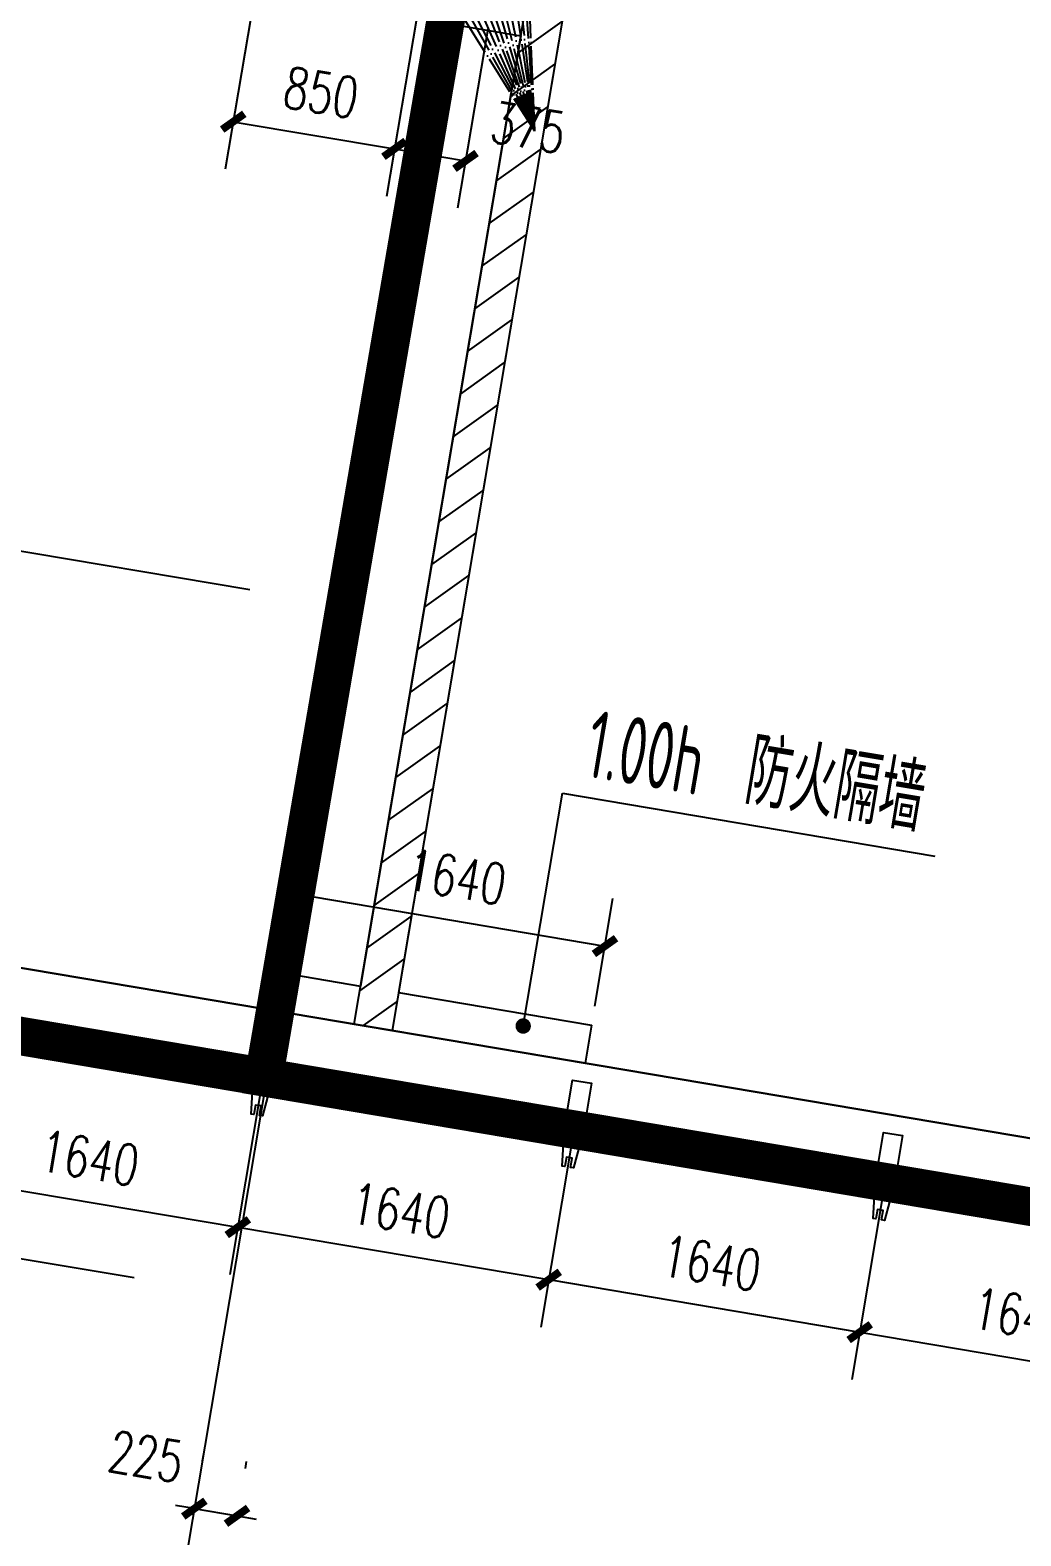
# Model space of a CAD drawing. Extents: x -936 to 12807311, y 101 to 1511157.
# Drawn here: x 12295186 to 12300338, y 1167753 to 1175578 of the extents above; entities that cross this region are included whole.
import ezdxf

# ---------------------------------------------------------------- set-up
doc = ezdxf.new("R2010")
doc.units = 0
doc.header["$LTSCALE"] = 1000
doc.header["$MEASUREMENT"] = 0
for name, pattern in [('PX-PLAN-F2-T3$0$DASH', [0.35, 0.25, -0.1]), ('PX-PLAN-F2-T3$0$DASHED', [0.75, 0.5, -0.25]), ('PX-PLAN-F2-T3$0$DOTE', [2.42, 2, -0.2, 0.02, -0.2]), ('PX-PLAN-F2-T3$0$S-1-AXIS$0$CENTER', [50.8, 31.75, -6.35, 6.35, -6.35])]:
    doc.linetypes.add(name, pattern=pattern)
for name, color, linetype in [('PX-GLAZ-F2$0$PX-GLAZ-F1$0$NSSH-0322', 2, 'Continuous'), ('PX-GLAZ-F2$0$PX-GLAZ-F2$0$NSSH-0322', 2, 'Continuous'), ('PX-GLAZ-F2$0$PX-GLAZ-F2$0$PX-GLAZ-F2$0$幕墙线', 104, 'Continuous'), ('PX-PLAN-F2-T3$0$00-百叶位置', 3, 'Continuous'), ('PX-PLAN-F2-T3$0$DIM_LEAD', 3, 'Continuous'), ('PX-PLAN-F2-T3$0$FIRE', 1, 'PX-PLAN-F2-T3$0$DASHED'), ('PX-PLAN-F2-T3$0$PUB_DIM', 3, 'Continuous'), ('PX-PLAN-F2-T3$0$PUB_TEXT', 7, 'Continuous'), ('PX-PLAN-F2-T3$0$S-1-AXIS$0$0S-AXIS', 1, 'PX-PLAN-F2-T3$0$S-1-AXIS$0$CENTER'), ('PX-PLAN-F2-T3$0$WALL', 9, 'Continuous'), ('PX-PLAN-F2-T3$0$防火墙填充', 1, 'Continuous')]:
    doc.layers.add(name, color=color, linetype=linetype)
doc.layers.add('PX-GLAZ-F2$0$PX-GLAZ-F2$0$_EDO-GLASS-SECTION', color=130, linetype='Continuous', lineweight=30)
doc.layers.add('PX-GLAZ-F2$0$PX-GLAZ-F2$0$PX-GLAZ-F2$0$板边线', color=36, linetype='Continuous', lineweight=30)
doc.styles.add('PX-PLAN-F2-T3$0$_TCH_DIM_T3', font='SIMPLEX', dxfattribs={"width": 0.705882, "bigfont": 'GBCBIG'})
doc.styles.add('PX-PLAN-F2-T3$0$XD2008', font='xd-hzs.shx', dxfattribs={"width": 0.7, "bigfont": 'xd-hztxt.shx'})
doc.dimstyles.new('PX-PLAN-F2-T3$0$_TCH_ARCH&&100', dxfattribs={"dimtxt": 212.5, "dimasz": 100, "dimexe": 250, "dimexo": 300, "dimgap": 118.75, "dimtad": 1, "dimdec": 0, "dimzin": 0, "dimdsep": 46, "dimtxsty": 'PX-PLAN-F2-T3$0$_TCH_DIM_T3', "dimblk": 'PX-PLAN-F2-T3$0$_ArchTick', "dimcen": 0.09, "dimclrd": 1, "dimclre": 1, "dimclrt": 4, "dimazin": 2, "dimtfac": 1, "dimtdec": 0, "dimtix": 1, "dimtmove": 2, "dimatfit": 3, "dimfxl": 0, "dimtolj": 1, "dimtzin": 0, "dimarcsym": 0})

# ---------------------------------------------------------------- blocks, each defined once
blk = doc.blocks.new('PX-PLAN-F2-T3$0$fhtc')
at = {"layer": 'PX-PLAN-F2-T3$0$防火墙填充'}
h = blk.add_hatch(dxfattribs=at)
h.set_pattern_fill('ANSI31', color=256, scale=100, angle=9.57638)
h.set_pattern_definition([(45.03163, (-14162.63, -11706.4), (-112.31516, 112.1912), [])])
h.paths.add_polyline_path([(-23911.4, -39456.4), (-23711.4, -39456.4), (-23711.4, -35206.4), (-23911.4, -35206.4)])
h.paths.add_polyline_path([(-23910.9, -40206.4), (-23711.4, -40206.4), (-23711.4, -46415.2), (-23910.9, -46415.2)])
h.paths.add_polyline_path([(-5511.4, -33006.4), (-5311.4, -33006.4), (-5311.4, -46415.2), (-5511.4, -46415.2)])
h.paths.add_polyline_path([(-14711.4, -23306.4), (-14711.4, -23506.4), (-19811.5, -23506.4), (-19811.5, -21006.4), (-24461.4, -21006.4), (-24461.4, -20806.4), (-19611.5, -20806.4), (-19611.5, -23306.4)])
h.paths.add_polyline_path([(-24461.4, -25706.4), (-24261.4, -25706.4), (-24261.4, -21756.4), (-24461.4, -21756.4)])
h.paths.add_polyline_path([(-23911, -34456.4), (-23711.4, -34456.4), (-23711.6, -26456.4), (-23911.2, -26456.4)])
at = {"layer": 'PX-PLAN-F2-T3$0$防火墙填充', "elevation": 0}
blk.add_lwpolyline([(-23910.9, -40206.4), (-23711.4, -40206.4), (-23711.4, -46415.2), (-23910.9, -46415.2)], close=True, dxfattribs=at)
blk = doc.blocks.new('PX-PLAN-F2-T3$0$_ArchTick')
at = {"color": 0, "linetype": 'ByBlock', "const_width": 0.4}
blk.add_lwpolyline([(-0.5, -0.5), (0.5, 0.5)], dxfattribs=at)
blk = doc.blocks.new('*D1235')
at = {"layer": 'Defpoints', "color": 0, "transparency": 16777216}
for p in [(12294622.1, 1172955.2), (12296623.4, 1172619.4), (12296023.4, 1169043.6)]:
    blk.add_point(p, dxfattribs=at)
at = {"layer": 'PX-PLAN-F2-T3$0$PUB_DIM', "color": 1, "lineweight": -2, "transparency": 16777216}
for p, q in [((12294022.1, 1169379.4), (12294622.1, 1172955.2)), ((12296327.5, 1172669), (12294375.6, 1172996.6)), ((12295727.5, 1169093.2), (12293775.6, 1169420.8))]:
    blk.add_line(p, q, dxfattribs=at)
at = {"layer": 'PX-PLAN-F2-T3$0$PUB_DIM', "color": 1, "lineweight": -2, "transparency": 16777216, "xscale": 100, "yscale": 100, "zscale": 100}
for p, rotation in [((12294622.1, 1172955.2), 80.47436996419749), ((12294022.1, 1169379.4), 260.4743699641975)]:
    blk.add_blockref('PX-PLAN-F2-T3$0$_ArchTick', p, dxfattribs=dict(at, rotation=rotation))
at = {"layer": 'PX-PLAN-F2-T3$0$PUB_DIM', "color": 4, "transparency": 16777216, "insert": (12294100.2, 1171204.5), "char_height": 212.5, "attachment_point": 5, "rotation": 80.47437, "style": 'PX-PLAN-F2-T3$0$_TCH_DIM_T3'}
blk.add_mtext('\\A1;3626', dxfattribs=at)
blk = doc.blocks.new('*D1236')
at = {"layer": 'Defpoints', "color": 0, "transparency": 16777216}
for p in [(12295147.6, 1176086.6), (12297148.9, 1175750.8), (12296623.4, 1172619.4)]:
    blk.add_point(p, dxfattribs=at)
at = {"layer": 'PX-PLAN-F2-T3$0$PUB_DIM', "color": 1, "lineweight": -2, "transparency": 16777216}
for p, q in [((12294622.1, 1172955.2), (12295147.6, 1176086.6)), ((12296853, 1175800.5), (12294901.1, 1176128)), ((12296327.5, 1172669), (12294375.6, 1172996.6))]:
    blk.add_line(p, q, dxfattribs=at)
at = {"layer": 'PX-PLAN-F2-T3$0$PUB_DIM', "color": 1, "lineweight": -2, "transparency": 16777216, "xscale": 100, "yscale": 100, "zscale": 100}
for p, rotation in [((12295147.6, 1176086.6), 80.47436996419741), ((12294622.1, 1172955.2), 260.4743699641974)]:
    blk.add_blockref('PX-PLAN-F2-T3$0$_ArchTick', p, dxfattribs=dict(at, rotation=rotation))
at = {"layer": 'PX-PLAN-F2-T3$0$PUB_DIM', "color": 4, "transparency": 16777216, "insert": (12294663, 1174558.1), "char_height": 212.5, "attachment_point": 5, "rotation": 80.47437, "style": 'PX-PLAN-F2-T3$0$_TCH_DIM_T3'}
blk.add_mtext('\\A1;3175', dxfattribs=at)
blk = doc.blocks.new('*D1484')
at = {"layer": 'Defpoints', "color": 0, "transparency": 16777216}
for p in [(12299671.9, 1169832), (12301289, 1169559.2), (12301116.8, 1168538.6)]:
    blk.add_point(p, dxfattribs=at)
at = {"layer": 'PX-PLAN-F2-T3$0$PUB_DIM', "color": 1, "lineweight": -2, "transparency": 16777216}
for p, q in [((12299622, 1169536.2), (12299458.1, 1168564.9)), ((12301239.1, 1169263.4), (12301075.2, 1168292.1)), ((12299499.7, 1168811.4), (12301116.8, 1168538.6))]:
    blk.add_line(p, q, dxfattribs=at)
at = {"layer": 'PX-PLAN-F2-T3$0$PUB_DIM', "color": 1, "lineweight": -2, "transparency": 16777216, "xscale": 100, "yscale": 100, "zscale": 100}
for p, rotation in [((12299499.7, 1168811.4), 170.4236160458847), ((12301116.8, 1168538.6), 350.4236160458846)]:
    blk.add_blockref('PX-PLAN-F2-T3$0$_ArchTick', p, dxfattribs=dict(at, rotation=rotation))
at = {"layer": 'PX-PLAN-F2-T3$0$PUB_DIM', "color": 4, "transparency": 16777216, "insert": (12300345.7, 1168896.9), "char_height": 212.5, "attachment_point": 5, "rotation": 350.42362, "style": 'PX-PLAN-F2-T3$0$_TCH_DIM_T3'}
blk.add_mtext('\\A1;1640', dxfattribs=at)
blk = doc.blocks.new('*D1485')
at = {"layer": 'Defpoints', "color": 0, "transparency": 16777216}
for p in [(12298054.7, 1170104.8), (12299671.9, 1169832), (12299499.7, 1168811.4)]:
    blk.add_point(p, dxfattribs=at)
at = {"layer": 'PX-PLAN-F2-T3$0$PUB_DIM', "color": 1, "lineweight": -2, "transparency": 16777216}
for p, q in [((12298004.8, 1169809), (12297840.9, 1168837.8)), ((12299622, 1169536.2), (12299458.1, 1168564.9)), ((12297882.5, 1169084.3), (12299499.7, 1168811.4))]:
    blk.add_line(p, q, dxfattribs=at)
at = {"layer": 'PX-PLAN-F2-T3$0$PUB_DIM', "color": 1, "lineweight": -2, "transparency": 16777216, "xscale": 100, "yscale": 100, "zscale": 100}
for p, rotation in [((12297882.5, 1169084.3), 170.4236160458858), ((12299499.7, 1168811.4), 350.4236160458858)]:
    blk.add_blockref('PX-PLAN-F2-T3$0$_ArchTick', p, dxfattribs=dict(at, rotation=rotation))
at = {"layer": 'PX-PLAN-F2-T3$0$PUB_DIM', "color": 4, "transparency": 16777216, "insert": (12298728.5, 1169169.7), "char_height": 212.5, "attachment_point": 5, "rotation": 350.42362, "style": 'PX-PLAN-F2-T3$0$_TCH_DIM_T3'}
blk.add_mtext('\\A1;1640', dxfattribs=at)
blk = doc.blocks.new('*D1486')
at = {"layer": 'Defpoints', "color": 0, "transparency": 16777216}
for p in [(12296438, 1170377.6), (12298054.7, 1170104.8), (12297882.5, 1169084.3)]:
    blk.add_point(p, dxfattribs=at)
at = {"layer": 'PX-PLAN-F2-T3$0$PUB_DIM', "color": 1, "lineweight": -2, "transparency": 16777216}
for p, q in [((12296388.1, 1170081.8), (12296224.2, 1169110.5)), ((12298004.8, 1169809), (12297840.9, 1168837.8)), ((12296265.8, 1169357), (12297882.5, 1169084.3))]:
    blk.add_line(p, q, dxfattribs=at)
at = {"layer": 'PX-PLAN-F2-T3$0$PUB_DIM', "color": 1, "lineweight": -2, "transparency": 16777216, "xscale": 100, "yscale": 100, "zscale": 100}
for p, rotation in [((12296265.8, 1169357), 170.4236160458775), ((12297882.5, 1169084.3), 350.4236160458775)]:
    blk.add_blockref('PX-PLAN-F2-T3$0$_ArchTick', p, dxfattribs=dict(at, rotation=rotation))
at = {"layer": 'PX-PLAN-F2-T3$0$PUB_DIM', "color": 4, "transparency": 16777216, "insert": (12297111.6, 1169442.5), "char_height": 212.5, "attachment_point": 5, "rotation": 350.42362, "style": 'PX-PLAN-F2-T3$0$_TCH_DIM_T3'}
blk.add_mtext('\\A1;1640', dxfattribs=at)
blk = doc.blocks.new('*D1487')
at = {"layer": 'Defpoints', "color": 0, "transparency": 16777216}
for p in [(12294820.8, 1170650.5), (12296438, 1170377.6), (12296265.8, 1169357)]:
    blk.add_point(p, dxfattribs=at)
at = {"layer": 'PX-PLAN-F2-T3$0$PUB_DIM', "color": 1, "lineweight": -2, "transparency": 16777216}
for p, q in [((12294770.9, 1170354.6), (12294607, 1169383.4)), ((12296388.1, 1170081.8), (12296224.2, 1169110.5)), ((12294648.6, 1169629.9), (12296265.8, 1169357))]:
    blk.add_line(p, q, dxfattribs=at)
at = {"layer": 'PX-PLAN-F2-T3$0$PUB_DIM', "color": 1, "lineweight": -2, "transparency": 16777216, "xscale": 100, "yscale": 100, "zscale": 100}
for p, rotation in [((12294648.6, 1169629.9), 170.4236160458989), ((12296265.8, 1169357), 350.4236160458988)]:
    blk.add_blockref('PX-PLAN-F2-T3$0$_ArchTick', p, dxfattribs=dict(at, rotation=rotation))
at = {"layer": 'PX-PLAN-F2-T3$0$PUB_DIM', "color": 4, "transparency": 16777216, "insert": (12295494.6, 1169715.3), "char_height": 212.5, "attachment_point": 5, "rotation": 350.42362, "style": 'PX-PLAN-F2-T3$0$_TCH_DIM_T3'}
blk.add_mtext('\\A1;1640', dxfattribs=at)
blk = doc.blocks.new('*D1578')
at = {"layer": 'Defpoints', "color": 0, "transparency": 16777216}
for p in [(12296701.5, 1205984.8), (12295749.8, 1205936), (12296412.6, 1205354.1), (12297809.6, 1175052.8)]:
    blk.add_point(p, dxfattribs=at)
at = {"layer": 'PX-PLAN-F2-T3$0$PUB_DIM', "color": 1, "lineweight": -2, "transparency": 16777216}
for p, q in [((12296712.3, 1205685), (12296732.6, 1205117)), ((12295769.8, 1205636.7), (12295807.6, 1205069.6))]:
    blk.add_line(p, q, dxfattribs=at)
blk.add_arc((12297809.6, 1175052.8), 30333.6, 92.05163, 93.8158, dxfattribs=at)
at = {"layer": 'PX-PLAN-F2-T3$0$PUB_DIM', "color": 1, "lineweight": -2, "transparency": 16777216, "xscale": 100, "yscale": 100, "zscale": 100}
for p, rotation in [((12296723.7, 1205366.9), 2.051625935703514), ((12295790.9, 1205319.1), 183.8158040359868)]:
    blk.add_blockref('PX-PLAN-F2-T3$0$_ArchTick', p, dxfattribs=dict(at, rotation=rotation))
at = {"layer": 'PX-PLAN-F2-T3$0$PUB_DIM', "color": 4, "transparency": 16777216, "insert": (12296245.6, 1205571.3), "char_height": 212.5, "attachment_point": 5, "rotation": 2.93371, "style": 'PX-PLAN-F2-T3$0$_TCH_DIM_T3'}
blk.add_mtext('\\A1;1.76°', dxfattribs=at)
blk = doc.blocks.new('*D1579')
at = {"layer": 'Defpoints', "color": 0, "transparency": 16777216}
for p in [(12295749.9, 1205934.8), (12294628.2, 1205839.5), (12295424.1, 1205292.4), (12297809.6, 1175052.8)]:
    blk.add_point(p, dxfattribs=at)
at = {"layer": 'PX-PLAN-F2-T3$0$PUB_DIM', "color": 1, "lineweight": -2, "transparency": 16777216}
for p, q in [((12295769.8, 1205635.4), (12295807.6, 1205069.6)), ((12294659.1, 1205541), (12294717.4, 1204977))]:
    blk.add_line(p, q, dxfattribs=at)
blk.add_arc((12297809.6, 1175052.8), 30333.6, 93.8158, 95.89977, dxfattribs=at)
at = {"layer": 'PX-PLAN-F2-T3$0$PUB_DIM', "color": 1, "lineweight": -2, "transparency": 16777216, "xscale": 100, "yscale": 100, "zscale": 100}
for p, rotation in [((12295790.9, 1205319.1), 3.815804036029568), ((12294691.7, 1205225.6), 185.8997656212931)]:
    blk.add_blockref('PX-PLAN-F2-T3$0$_ArchTick', p, dxfattribs=dict(at, rotation=rotation))
at = {"layer": 'PX-PLAN-F2-T3$0$PUB_DIM', "color": 4, "transparency": 16777216, "insert": (12295221.8, 1205501.5), "char_height": 212.5, "attachment_point": 5, "rotation": 4.85778, "style": 'PX-PLAN-F2-T3$0$_TCH_DIM_T3'}
blk.add_mtext('\\A1;2.08°', dxfattribs=at)
blk = doc.blocks.new('*D1580')
at = {"layer": 'Defpoints', "color": 0, "transparency": 16777216}
for p in [(12294627.9, 1205842.4), (12293330.4, 1205680.6), (12294267.1, 1205178.7), (12297809.6, 1175052.8)]:
    blk.add_point(p, dxfattribs=at)
at = {"layer": 'PX-PLAN-F2-T3$0$PUB_DIM', "color": 1, "lineweight": -2, "transparency": 16777216}
for p, q in [((12294658.8, 1205544), (12294717.4, 1204977)), ((12293373.8, 1205383.7), (12293456.3, 1204819.7))]:
    blk.add_line(p, q, dxfattribs=at)
blk.add_arc((12297809.6, 1175052.8), 30333.6, 95.89979, 98.32032, dxfattribs=at)
at = {"layer": 'PX-PLAN-F2-T3$0$PUB_DIM', "color": 1, "lineweight": -2, "transparency": 16777216, "xscale": 100, "yscale": 100, "zscale": 100}
for p, rotation in [((12294691.7, 1205225.6), 5.899791973485885), ((12293420.1, 1205067), 188.3203249256822)]:
    blk.add_blockref('PX-PLAN-F2-T3$0$_ArchTick', p, dxfattribs=dict(at, rotation=rotation))
at = {"layer": 'PX-PLAN-F2-T3$0$PUB_DIM', "color": 4, "transparency": 16777216, "insert": (12294027.2, 1205376.3), "char_height": 212.5, "attachment_point": 5, "rotation": 7.11006, "style": 'PX-PLAN-F2-T3$0$_TCH_DIM_T3'}
blk.add_mtext('\\A1;2.42°', dxfattribs=at)
blk = doc.blocks.new('*D1581')
at = {"layer": 'Defpoints', "color": 0, "transparency": 16777216}
for p in [(12293330.8, 1205677.9), (12291576.8, 1205369.6), (12292845.2, 1204977.3), (12297809.6, 1175052.8)]:
    blk.add_point(p, dxfattribs=at)
at = {"layer": 'PX-PLAN-F2-T3$0$PUB_DIM', "color": 1, "lineweight": -2, "transparency": 16777216}
for p, q in [((12293374.2, 1205381), (12293456.3, 1204819.7)), ((12291637.2, 1205075.7), (12291751.5, 1204520))]:
    blk.add_line(p, q, dxfattribs=at)
blk.add_arc((12297809.6, 1175052.8), 30333.6, 98.32032, 101.61752, dxfattribs=at)
at = {"layer": 'PX-PLAN-F2-T3$0$PUB_DIM', "color": 1, "lineweight": -2, "transparency": 16777216, "xscale": 100, "yscale": 100, "zscale": 100}
for p, rotation in [((12293420.1, 1205067), 8.320324925606894), ((12291701.1, 1204764.9), 191.6175216855063)]:
    blk.add_blockref('PX-PLAN-F2-T3$0$_ArchTick', p, dxfattribs=dict(at, rotation=rotation))
at = {"layer": 'PX-PLAN-F2-T3$0$PUB_DIM', "color": 4, "transparency": 16777216, "insert": (12292519.5, 1205149.9), "char_height": 212.5, "attachment_point": 5, "rotation": 9.96892, "style": 'PX-PLAN-F2-T3$0$_TCH_DIM_T3'}
blk.add_mtext('\\A1;3.3°', dxfattribs=at)
blk = doc.blocks.new('*D1582')
at = {"layer": 'Defpoints', "color": 0, "transparency": 16777216}
for p in [(12291576.4, 1205371.5), (12290313, 1205084.1), (12291287.1, 1204676.8), (12297809.6, 1175052.8)]:
    blk.add_point(p, dxfattribs=at)
at = {"layer": 'PX-PLAN-F2-T3$0$PUB_DIM', "color": 1, "lineweight": -2, "transparency": 16777216}
for p, q in [((12291636.8, 1205077.7), (12291751.5, 1204520)), ((12290385.7, 1204793), (12290523.6, 1204240.7))]:
    blk.add_line(p, q, dxfattribs=at)
blk.add_arc((12297809.6, 1175052.8), 30333.6, 101.61752, 104.01608, dxfattribs=at)
at = {"layer": 'PX-PLAN-F2-T3$0$PUB_DIM', "color": 1, "lineweight": -2, "transparency": 16777216, "xscale": 100, "yscale": 100, "zscale": 100}
for p, rotation in [((12291701.1, 1204764.9), 11.61752168545251), ((12290463, 1204483.2), 194.0160753119862)]:
    blk.add_blockref('PX-PLAN-F2-T3$0$_ArchTick', p, dxfattribs=dict(at, rotation=rotation))
at = {"layer": 'PX-PLAN-F2-T3$0$PUB_DIM', "color": 4, "transparency": 16777216, "insert": (12291030.7, 1204849.9), "char_height": 212.5, "attachment_point": 5, "rotation": 12.8168, "style": 'PX-PLAN-F2-T3$0$_TCH_DIM_T3'}
blk.add_mtext('\\A1;2.4°', dxfattribs=at)
blk = doc.blocks.new('*D1583')
at = {"layer": 'Defpoints', "color": 0, "transparency": 16777216}
for p in [(12290445.6, 1204552.8), (12290031.1, 1204372), (12289152.1, 1204199.5), (12297809.6, 1175052.8)]:
    blk.add_point(p, dxfattribs=at)
at = {"layer": 'PX-PLAN-F2-T3$0$PUB_DIM', "color": 1, "lineweight": -2, "transparency": 16777216}
for p, q in [((12290518.3, 1204261.8), (12290523.6, 1204240.7)), ((12289237.5, 1203911.9), (12289243.7, 1203891))]:
    blk.add_line(p, q, dxfattribs=at)
blk.add_arc((12297809.6, 1175052.8), 30333.6, 104.01608, 106.54308, dxfattribs=at)
at = {"layer": 'PX-PLAN-F2-T3$0$PUB_DIM', "color": 1, "lineweight": -2, "transparency": 16777216, "xscale": 100, "yscale": 100, "zscale": 100}
for p, rotation in [((12290463, 1204483.2), 14.01607531208672), ((12289172.6, 1204130.7), 196.5430789711835)]:
    blk.add_blockref('PX-PLAN-F2-T3$0$_ArchTick', p, dxfattribs=dict(at, rotation=rotation))
at = {"layer": 'PX-PLAN-F2-T3$0$PUB_DIM', "color": 4, "transparency": 16777216, "insert": (12289756.5, 1204531.1), "char_height": 212.5, "attachment_point": 5, "rotation": 15.27958, "style": 'PX-PLAN-F2-T3$0$_TCH_DIM_T3'}
blk.add_mtext('\\A1;2.53°', dxfattribs=at)
blk = doc.blocks.new('*D1584')
at = {"layer": 'Defpoints', "color": 0, "transparency": 16777216}
for p in [(12288996.9, 1204722), (12287689.2, 1204301.8), (12288743.9, 1203997.9), (12297809.6, 1175052.8)]:
    blk.add_point(p, dxfattribs=at)
at = {"layer": 'PX-PLAN-F2-T3$0$PUB_DIM', "color": 1, "lineweight": -2, "transparency": 16777216}
for p, q in [((12289082.3, 1204434.4), (12289244.3, 1203889.2)), ((12287787.3, 1204018.3), (12287973.3, 1203480.7))]:
    blk.add_line(p, q, dxfattribs=at)
blk.add_arc((12297809.6, 1175052.8), 30331.6, 106.54308, 109.08609, dxfattribs=at)
at = {"layer": 'PX-PLAN-F2-T3$0$PUB_DIM', "color": 1, "lineweight": -2, "transparency": 16777216, "xscale": 100, "yscale": 100, "zscale": 100}
for p, rotation in [((12289173.1, 1204128.8), 16.54307897090703), ((12287891.5, 1203717), 199.0860874874206)]:
    blk.add_blockref('PX-PLAN-F2-T3$0$_ArchTick', p, dxfattribs=dict(at, rotation=rotation))
at = {"layer": 'PX-PLAN-F2-T3$0$PUB_DIM', "color": 4, "transparency": 16777216, "insert": (12288461.2, 1204144.2), "char_height": 212.5, "attachment_point": 5, "rotation": 17.81458, "style": 'PX-PLAN-F2-T3$0$_TCH_DIM_T3'}
blk.add_mtext('\\A1;2.54°', dxfattribs=at)
blk = doc.blocks.new('*D1585')
at = {"layer": 'Defpoints', "color": 0, "transparency": 16777216}
for p in [(12287689, 1204302.2), (12286557.4, 1203885.8), (12287520.1, 1203585.7), (12297809.6, 1175052.8)]:
    blk.add_point(p, dxfattribs=at)
at = {"layer": 'PX-PLAN-F2-T3$0$PUB_DIM', "color": 1, "lineweight": -2, "transparency": 16777216}
for p, q in [((12287787.1, 1204018.7), (12287973.3, 1203480.7)), ((12286666.5, 1203606.3), (12286873.4, 1203076))]:
    blk.add_line(p, q, dxfattribs=at)
blk.add_arc((12297809.6, 1175052.8), 30331.6, 109.08609, 111.31843, dxfattribs=at)
at = {"layer": 'PX-PLAN-F2-T3$0$PUB_DIM', "color": 1, "lineweight": -2, "transparency": 16777216, "xscale": 100, "yscale": 100, "zscale": 100}
for p, rotation in [((12287891.5, 1203717), 19.08608773735124), ((12286782.5, 1203308.9), 201.3184342904561)]:
    blk.add_blockref('PX-PLAN-F2-T3$0$_ArchTick', p, dxfattribs=dict(at, rotation=rotation))
at = {"layer": 'PX-PLAN-F2-T3$0$PUB_DIM', "color": 4, "transparency": 16777216, "insert": (12287257.3, 1203729.5), "char_height": 212.5, "attachment_point": 5, "rotation": 20.20226, "style": 'PX-PLAN-F2-T3$0$_TCH_DIM_T3'}
blk.add_mtext('\\A1;2.23°', dxfattribs=at)
blk = doc.blocks.new('*D1586')
at = {"layer": 'Defpoints', "color": 0, "transparency": 16777216}
for p in [(12286557.7, 1203885), (12285213.2, 1203323.4), (12286340.5, 1203132.3), (12297809.6, 1175052.8)]:
    blk.add_point(p, dxfattribs=at)
at = {"layer": 'PX-PLAN-F2-T3$0$PUB_DIM', "color": 1, "lineweight": -2, "transparency": 16777216}
for p, q in [((12286666.8, 1203605.5), (12286873.4, 1203076)), ((12285335.3, 1203049.4), (12285566.6, 1202530.2))]:
    blk.add_line(p, q, dxfattribs=at)
blk.add_arc((12297809.6, 1175052.8), 30331.6, 111.31843, 114.01603, dxfattribs=at)
at = {"layer": 'PX-PLAN-F2-T3$0$PUB_DIM', "color": 1, "lineweight": -2, "transparency": 16777216, "xscale": 100, "yscale": 100, "zscale": 100}
for p, rotation in [((12286782.5, 1203308.9), 21.31843429041879), ((12285464.9, 1202758.6), 204.0160251541129)]:
    blk.add_blockref('PX-PLAN-F2-T3$0$_ArchTick', p, dxfattribs=dict(at, rotation=rotation))
at = {"layer": 'PX-PLAN-F2-T3$0$PUB_DIM', "color": 4, "transparency": 16777216, "insert": (12286033.8, 1203249.1), "char_height": 212.5, "attachment_point": 5, "rotation": 22.66723, "style": 'PX-PLAN-F2-T3$0$_TCH_DIM_T3'}
blk.add_mtext('\\A1;2.7°', dxfattribs=at)
blk = doc.blocks.new('*D1587')
at = {"layer": 'Defpoints', "color": 0, "transparency": 16777216}
for p in [(12285211.7, 1203326.6), (12283603.1, 1202553.5), (12284934.6, 1202516.2), (12297809.6, 1175052.8)]:
    blk.add_point(p, dxfattribs=at)
at = {"layer": 'PX-PLAN-F2-T3$0$PUB_DIM', "color": 1, "lineweight": -2, "transparency": 16777216}
for p, q in [((12285333.8, 1203052.6), (12285566.6, 1202530.2)), ((12283740.8, 1202287), (12284003.3, 1201778.9))]:
    blk.add_line(p, q, dxfattribs=at)
blk.add_arc((12297809.6, 1175052.8), 30331.6, 114.01611, 117.32025, dxfattribs=at)
at = {"layer": 'PX-PLAN-F2-T3$0$PUB_DIM', "color": 1, "lineweight": -2, "transparency": 16777216, "xscale": 100, "yscale": 100, "zscale": 100}
for p, rotation in [((12285464.9, 1202758.6), 24.01610742145848), ((12283888.5, 1202001), 207.3202509045652)]:
    blk.add_blockref('PX-PLAN-F2-T3$0$_ArchTick', p, dxfattribs=dict(at, rotation=rotation))
at = {"layer": 'PX-PLAN-F2-T3$0$PUB_DIM', "color": 4, "transparency": 16777216, "insert": (12284573.8, 1202593.9), "char_height": 212.5, "attachment_point": 5, "rotation": 25.66818, "style": 'PX-PLAN-F2-T3$0$_TCH_DIM_T3'}
blk.add_mtext('\\A1;3.3°', dxfattribs=at)
blk = doc.blocks.new('*D1588')
at = {"layer": 'Defpoints', "color": 0, "transparency": 16777216}
for p in [(12283602.7, 1202554.2), (12282315.5, 1201850.1), (12283464.7, 1201777.2), (12297809.6, 1175052.8)]:
    blk.add_point(p, dxfattribs=at)
at = {"layer": 'PX-PLAN-F2-T3$0$PUB_DIM', "color": 1, "lineweight": -2, "transparency": 16777216}
for p, q in [((12283740.4, 1202287.7), (12284003.5, 1201778.4)), ((12282465.7, 1201590.4), (12282752.6, 1201094.2))]:
    blk.add_line(p, q, dxfattribs=at)
blk.add_arc((12297809.6, 1175052.8), 30331.1, 117.32025, 120.03621, dxfattribs=at)
at = {"layer": 'PX-PLAN-F2-T3$0$PUB_DIM', "color": 1, "lineweight": -2, "transparency": 16777216, "xscale": 100, "yscale": 100, "zscale": 100}
for p, rotation in [((12283888.8, 1202000.5), 27.32025090469158), ((12282627.5, 1201310.6), 210.0362142233411)]:
    blk.add_blockref('PX-PLAN-F2-T3$0$_ArchTick', p, dxfattribs=dict(at, rotation=rotation))
at = {"layer": 'PX-PLAN-F2-T3$0$PUB_DIM', "color": 4, "transparency": 16777216, "insert": (12283146.1, 1201860.5), "char_height": 212.5, "attachment_point": 5, "rotation": 28.67823, "style": 'PX-PLAN-F2-T3$0$_TCH_DIM_T3'}
blk.add_mtext('\\A1;2.72°', dxfattribs=at)
blk = doc.blocks.new('*D1589')
at = {"layer": 'Defpoints', "color": 0, "transparency": 16777216}
for p in [(12282317.3, 1201847), (12281123.1, 1201120), (12282233.2, 1201080.1), (12297809.6, 1175052.8)]:
    blk.add_point(p, dxfattribs=at)
at = {"layer": 'PX-PLAN-F2-T3$0$PUB_DIM', "color": 1, "lineweight": -2, "transparency": 16777216}
for p, q in [((12282467.5, 1201587.3), (12282752, 1201095.3)), ((12281284.8, 1200867.4), (12281591.2, 1200388.7))]:
    blk.add_line(p, q, dxfattribs=at)
blk.add_arc((12297809.6, 1175052.8), 30332.3, 120.03621, 122.62465, dxfattribs=at)
at = {"layer": 'PX-PLAN-F2-T3$0$PUB_DIM', "color": 1, "lineweight": -2, "transparency": 16777216, "xscale": 100, "yscale": 100, "zscale": 100}
for p, rotation in [((12282626.9, 1201311.7), 30.03621422323123), ((12281456.5, 1200599.2), 212.6246542149452)]:
    blk.add_blockref('PX-PLAN-F2-T3$0$_ArchTick', p, dxfattribs=dict(at, rotation=rotation))
at = {"layer": 'PX-PLAN-F2-T3$0$PUB_DIM', "color": 4, "transparency": 16777216, "insert": (12281920.6, 1201154.3), "char_height": 212.5, "attachment_point": 5, "rotation": 31.33043, "style": 'PX-PLAN-F2-T3$0$_TCH_DIM_T3'}
blk.add_mtext('\\A1;2.59°', dxfattribs=at)
blk = doc.blocks.new('*D1590')
at = {"layer": 'Defpoints', "color": 0, "transparency": 16777216}
for p in [(12296701.5, 1205984.8), (12291479, 1204227.7), (12281122.4, 1201121), (12297809.6, 1175052.8)]:
    blk.add_point(p, dxfattribs=at)
at = {"layer": 'PX-PLAN-F2-T3$0$PUB_DIM', "color": 1, "lineweight": -2, "transparency": 16777216}
for p, q in [((12296712.3, 1205685), (12296749.8, 1204637.6)), ((12281284.2, 1200868.4), (12281849.2, 1199985.7))]:
    blk.add_line(p, q, dxfattribs=at)
blk.add_arc((12297809.6, 1175052.8), 29853.9, 92.05163, 122.62465, dxfattribs=at)
at = {"layer": 'PX-PLAN-F2-T3$0$PUB_DIM', "color": 1, "lineweight": -2, "transparency": 16777216, "xscale": 100, "yscale": 100, "zscale": 100}
for p, rotation in [((12296740.8, 1204887.5), 2.051625935712369), ((12281714.4, 1200196.3), 212.6246542150439)]:
    blk.add_blockref('PX-PLAN-F2-T3$0$_ArchTick', p, dxfattribs=dict(at, rotation=rotation))
at = {"layer": 'PX-PLAN-F2-T3$0$PUB_DIM', "color": 4, "transparency": 16777216, "insert": (12288845.8, 1203764.9), "char_height": 212.5, "attachment_point": 5, "rotation": 17.33814, "style": 'PX-PLAN-F2-T3$0$_TCH_DIM_T3'}
blk.add_mtext('\\A1;30.57°', dxfattribs=at)
blk = doc.blocks.new('*D1591')
at = {"layer": 'Defpoints', "color": 0, "transparency": 16777216}
for p in [(12296530.5, 1207141.2), (12290953.8, 1206226.1), (12280486.5, 1202093.8), (12297809.6, 1175052.8)]:
    blk.add_point(p, dxfattribs=at)
at = {"layer": 'PX-PLAN-F2-T3$0$PUB_DIM', "color": 1, "lineweight": -2, "transparency": 16777216}
for p, q in [((12296542.5, 1206841.5), (12296548.3, 1206695.9)), ((12280648.3, 1201841.2), (12280726.9, 1201718.5))]:
    blk.add_line(p, q, dxfattribs=at)
blk.add_arc((12297809.6, 1175052.8), 31918.3, 92.28269, 122.6446, dxfattribs=at)
at = {"layer": 'PX-PLAN-F2-T3$0$PUB_DIM', "color": 1, "lineweight": -2, "transparency": 16777216, "xscale": 100, "yscale": 100, "zscale": 100}
for p, rotation in [((12296538.3, 1206945.7), 2.282686040715103), ((12280592, 1201929), 212.6446036809917)]:
    blk.add_blockref('PX-PLAN-F2-T3$0$_ArchTick', p, dxfattribs=dict(at, rotation=rotation))
at = {"layer": 'PX-PLAN-F2-T3$0$PUB_DIM', "color": 4, "transparency": 16777216, "insert": (12288163.4, 1205714.5), "char_height": 212.5, "attachment_point": 5, "rotation": 17.46364, "style": 'PX-PLAN-F2-T3$0$_TCH_DIM_T3'}
blk.add_mtext('\\A1;16146', dxfattribs=at)
blk = doc.blocks.new('*D1647')
at = {"layer": 'Defpoints', "color": 0, "transparency": 16777216}
for p in [(12296037.4, 1167881.6), (12296261.7, 1167856.9), (12296259.6, 1167844.2)]:
    blk.add_point(p, dxfattribs=at)
at = {"layer": 'PX-PLAN-F2-T3$0$PUB_DIM', "color": 1, "lineweight": -2, "transparency": 16777216}
for p, q in [((12296087.3, 1168177.5), (12296081.1, 1168140.9)), ((12296309.5, 1168140), (12296303.3, 1168103.4)), ((12296039.6, 1167894.3), (12295941, 1167911)), ((12296039.6, 1167894.3), (12296261.7, 1167856.9)), ((12296261.7, 1167856.9), (12296360.4, 1167840.2))]:
    blk.add_line(p, q, dxfattribs=at)
at = {"layer": 'PX-PLAN-F2-T3$0$PUB_DIM', "color": 1, "lineweight": -2, "transparency": 16777216, "xscale": 100, "yscale": 100, "zscale": 100}
for p, rotation in [((12296039.6, 1167894.3), 350.4236160485032), ((12296261.7, 1167856.9), 170.4236160485032)]:
    blk.add_blockref('PX-PLAN-F2-T3$0$_ArchTick', p, dxfattribs=dict(at, rotation=rotation))
at = {"layer": 'PX-PLAN-F2-T3$0$PUB_DIM', "color": 4, "transparency": 16777216, "insert": (12295788.2, 1168164.9), "char_height": 212.5, "attachment_point": 5, "rotation": 350.42362, "style": 'PX-PLAN-F2-T3$0$_TCH_DIM_T3'}
blk.add_mtext('\\A1;225', dxfattribs=at)
blk = doc.blocks.new('*D1650')
at = {"layer": 'Defpoints', "color": 0, "transparency": 16777216}
for p in [(12296407.3, 1176082.8), (12297245.9, 1175941.3), (12297080.5, 1174961.1)]:
    blk.add_point(p, dxfattribs=at)
at = {"layer": 'PX-PLAN-F2-T3$0$PUB_DIM', "color": 1, "lineweight": -2, "transparency": 16777216}
for p, q in [((12296357.3, 1175786.9), (12296200.3, 1174856.1)), ((12297196, 1175645.5), (12297038.9, 1174714.6)), ((12296241.9, 1175102.6), (12297080.5, 1174961.1))]:
    blk.add_line(p, q, dxfattribs=at)
at = {"layer": 'PX-PLAN-F2-T3$0$PUB_DIM', "color": 1, "lineweight": -2, "transparency": 16777216, "xscale": 100, "yscale": 100, "zscale": 100}
for p, rotation in [((12296241.9, 1175102.6), 170.4236160046511), ((12297080.5, 1174961.1), 350.4236160046511)]:
    blk.add_blockref('PX-PLAN-F2-T3$0$_ArchTick', p, dxfattribs=dict(at, rotation=rotation))
at = {"layer": 'PX-PLAN-F2-T3$0$PUB_DIM', "color": 4, "transparency": 16777216, "insert": (12296698.6, 1175253.7), "char_height": 212.5, "attachment_point": 5, "rotation": 350.42362, "style": 'PX-PLAN-F2-T3$0$_TCH_DIM_T3'}
blk.add_mtext('\\A1;850', dxfattribs=at)
blk = doc.blocks.new('*D1651')
at = {"layer": 'Defpoints', "color": 0, "transparency": 16777216}
for p in [(12297245.9, 1175941.3), (12297615.2, 1175879), (12297449.8, 1174898.8)]:
    blk.add_point(p, dxfattribs=at)
at = {"layer": 'PX-PLAN-F2-T3$0$PUB_DIM', "color": 1, "lineweight": -2, "transparency": 16777216}
for p, q in [((12297196, 1175645.5), (12297038.9, 1174714.6)), ((12297565.3, 1175583.1), (12297408.2, 1174652.3)), ((12297080.5, 1174961.1), (12297449.8, 1174898.8))]:
    blk.add_line(p, q, dxfattribs=at)
at = {"layer": 'PX-PLAN-F2-T3$0$PUB_DIM', "color": 1, "lineweight": -2, "transparency": 16777216, "xscale": 100, "yscale": 100, "zscale": 100}
for p, rotation in [((12297080.5, 1174961.1), 170.4236160046657), ((12297449.8, 1174898.8), 350.4236160046657)]:
    blk.add_blockref('PX-PLAN-F2-T3$0$_ArchTick', p, dxfattribs=dict(at, rotation=rotation))
at = {"layer": 'PX-PLAN-F2-T3$0$PUB_DIM', "color": 4, "transparency": 16777216, "insert": (12297776, 1175072), "char_height": 212.5, "attachment_point": 5, "rotation": 350.42362, "style": 'PX-PLAN-F2-T3$0$_TCH_DIM_T3'}
blk.add_mtext('\\A1;375', dxfattribs=at)
blk = doc.blocks.new('*D1657')
at = {"layer": 'Defpoints', "color": 0, "transparency": 16777216}
for p in [(12298175.1, 1170818.1), (12296455.8, 1170482.9), (12298072.5, 1170210.1)]:
    blk.add_point(p, dxfattribs=at)
at = {"layer": 'PX-PLAN-F2-T3$0$PUB_DIM', "color": 1, "lineweight": -2, "transparency": 16777216}
for p, q in [((12296505.7, 1170778.7), (12296599.9, 1171337.4)), ((12296558.3, 1171090.9), (12298175.1, 1170818.1)), ((12298122.4, 1170505.9), (12298216.7, 1171064.7))]:
    blk.add_line(p, q, dxfattribs=at)
at = {"layer": 'PX-PLAN-F2-T3$0$PUB_DIM', "color": 1, "lineweight": -2, "transparency": 16777216, "xscale": 100, "yscale": 100, "zscale": 100}
for p, rotation in [((12296558.3, 1171090.9), 170.4236160361019), ((12298175.1, 1170818.1), 350.4236160361019)]:
    blk.add_blockref('PX-PLAN-F2-T3$0$_ArchTick', p, dxfattribs=dict(at, rotation=rotation))
at = {"layer": 'PX-PLAN-F2-T3$0$PUB_DIM', "color": 4, "transparency": 16777216, "insert": (12297404.1, 1171176.4), "char_height": 212.5, "attachment_point": 5, "rotation": 350.42362, "style": 'PX-PLAN-F2-T3$0$_TCH_DIM_T3'}
blk.add_mtext('\\A1;1640', dxfattribs=at)
blk = doc.blocks.new('PX-GLAZ-F2$0$T3T')
at = {"layer": 'PX-GLAZ-F2$0$PX-GLAZ-F1$0$NSSH-0322'}
for points in [[(-50, 50), (-50, 250), (50, 250), (50, 50), (-50, 50)], [(0, 0), (-50, 0)], [(50, 0), (30, -200), (15, -200), (15, -150), (-15, -150), (-15, -200), (-30, -200), (-50, 0)], [(-8, 50), (-8, 0)], [(0, 0), (50, 0)], [(8, 50), (8, 0)]]:
    blk.add_lwpolyline(points, dxfattribs=at)
blk = doc.blocks.new('PX-GLAZ-F2')
at = {"layer": 'PX-GLAZ-F2$0$PX-GLAZ-F2$0$_EDO-GLASS-SECTION', "elevation": 41.4}
for points in [[(12333990.6, 1186122), (12330402.3, 1170510, -0.3971), (12323100.2, 1165632.8), (12283700, 1172280.2, -0.197266), (12279831, 1174687.9), (12276578, 1179200.6, -0.200559), (12275528.8, 1183707.4), (12277029, 1192599.6)], [(12333951.7, 1186131), (12330363.3, 1170519, -0.3971), (12323106.9, 1165672.3), (12283706.7, 1172319.6, -0.197266), (12279863.5, 1174711.3), (12276610.4, 1179224, -0.200559), (12275568.2, 1183700.8), (12277068.4, 1192592.9)]]:
    blk.add_lwpolyline(points, format="xyb", dxfattribs=at)
at = {"layer": 'PX-GLAZ-F2$0$PX-GLAZ-F2$0$NSSH-0322', "color": 4}
for points in [[(12317353.2, 1166653), (12291952.5, 1170938)], [(12317344.9, 1166603.7), (12291944.2, 1170888.7)]]:
    blk.add_lwpolyline(points, dxfattribs=at)
at = {"layer": 'PX-GLAZ-F2$0$PX-GLAZ-F2$0$NSSH-0322', "linetype": 'Continuous', "ltscale": 3}
blk.add_lwpolyline([(12296417.5, 1170134.4), (12295835.2, 1166683.2), (12311809.7, 1163987.8), (12312392.1, 1167439)], dxfattribs=at)
blk.add_lwpolyline([(12296417.5, 1170134.4), (12295835.2, 1166683.2), (12311809.7, 1163987.8), (12312392.1, 1167439)], dxfattribs=at)
at = {"layer": 'PX-GLAZ-F2$0$PX-GLAZ-F2$0$PX-GLAZ-F2$0$幕墙线'}
blk.add_lwpolyline([(12323099.5, 1165632.8), (12283699.3, 1172280.1, -0.197266), (12279830.3, 1174687.9), (12276577.2, 1179200.6, -0.200559), (12275528, 1183707.4), (12277777.1, 1197038.1, -0.209147), (12280257, 1200827.4), (12281238.1, 1201468.8, -0.130847), (12296567.6, 1206211.6, -0.051791), (12299124.4, 1206048.7), (12299771.5, 1205939.5), (12331255.7, 1200627.7)], format="xyb", dxfattribs=at)
at = {"layer": 'PX-GLAZ-F2$0$PX-GLAZ-F2$0$PX-GLAZ-F2$0$板边线', "color": 30}
blk.add_lwpolyline([(12280448.5, 1200534.4), (12281426.9, 1201174, -0.13082), (12296581.5, 1205861.9, -0.051791), (12299066.1, 1205703.6), (12334738.4, 1199685.2, -0.431537), (12336233.7, 1197446.5), (12330060.5, 1170588.4, -0.3971), (12323157.7, 1165977.9), (12283757.5, 1172625.2, -0.197266), (12280114.2, 1174892.6), (12276861.1, 1179405.3, -0.200559), (12275873.2, 1183649.2), (12278122.2, 1196979.9, -0.209147)], format="xyb", close=True, dxfattribs=at)
at = {"layer": 'PX-GLAZ-F2$0$PX-GLAZ-F1$0$NSSH-0322', "rotation": 350.4316881218892}
for p in [(12296397.5, 1170137.4), (12298014.6, 1169866.9, 0.2), (12299631.9, 1169594.8, 0.2)]:
    blk.add_blockref('PX-GLAZ-F2$0$T3T', p, dxfattribs=at)
blk = doc.blocks.new('PX-PLAN-F2-T3')
at = {"layer": 'PX-PLAN-F2-T3$0$00-百叶位置', "linetype": 'PX-PLAN-F2-T3$0$DASH', "ltscale": 4, "const_width": 50}
blk.add_lwpolyline([(12288361.022, 1171493.12), (12296348.23, 1170146.104)], dxfattribs=at)
at = {"layer": 'PX-PLAN-F2-T3$0$DIM_LEAD'}
for p, q in [((12297749.806, 1170402.488), (12297953.986, 1171612.71)), ((12297953.986, 1171612.71), (12299890.574, 1171285.981))]:
    blk.add_line(p, q, dxfattribs=at)
at = {"layer": 'PX-PLAN-F2-T3$0$DIM_LEAD', "const_width": 40}
blk.add_lwpolyline([(12297743.244, 1170383.595, 1), (12297756.367, 1170421.381, 1)], format="xyb", close=True, dxfattribs=at)
at = {"layer": 'PX-PLAN-F2-T3$0$FIRE', "ltscale": 3, "const_width": 200}
blk.add_lwpolyline([(12322901.354, 1189456.567), (12304840.979, 1192410.262), (12305255.553, 1194867.576), (12300670.437, 1195641.13), (12300251.96, 1193160.729), (12300257.49, 1193159.528), (12299812.877, 1189954.56), (12296401.144, 1170137.147), (12283699.307, 1172280.117, -0.19726637), (12279830.278, 1174687.897), (12276577.213, 1179200.605, -0.2005594), (12275528.028, 1183707.388), (12277777.096, 1197038.089, -0.20914723), (12280256.963, 1200827.387), (12281238.141, 1201468.76, -0.12420417), (12295753.435, 1206168.525), (12294527.793, 1198908.482), (12298176.851, 1198292.941), (12299475.357, 1205989.466), (12334748.086, 1200038.484)], format="xyb", dxfattribs=at)
blk.add_lwpolyline([(12300251.96, 1193160.729), (12300670.437, 1195641.13), (12305255.553, 1194867.576), (12304840.979, 1192410.262), (12322901.354, 1189456.567), (12322901.354, 1189456.567), (12321287.257, 1179889.472), (12317242.643, 1180572.746), (12314957.717, 1167006.405), (12312260.731, 1167462.41), (12302146.004, 1169166.925), (12296400.978, 1170136.187), (12299812.877, 1189954.56), (12300257.49, 1193159.528)], close=True, dxfattribs=at)
at = {"layer": 'PX-PLAN-F2-T3$0$S-1-AXIS$0$0S-AXIS', "linetype": 'PX-PLAN-F2-T3$0$DOTE', "ltscale": 0.1}
for p, q in [((12297809.611, 1175052.759), (12296538.31, 1206945.707)), ((12297809.611, 1175052.759), (12295685.477, 1206900.277, 43.147)), ((12294270.538, 1206774.224, 43.157), (12297809.611, 1175052.759)), ((12293114.868, 1206623.881, 42.73), (12297809.611, 1175052.759)), ((12291462.506, 1206333.594, 2.314), (12297809.611, 1175052.759)), ((12297809.611, 1175052.759), (12290079.192, 1206020.758, 43.153)), ((12288721.323, 1205649.808, 43.157), (12297809.611, 1175052.759)), ((12297809.611, 1175052.759), (12287372.703, 1205216.435, 43.157)), ((12286036.679, 1204720.493, 43.156), (12297809.611, 1175052.759)), ((12297809.611, 1175052.759), (12284717.536, 1204162.447, 42.729)), ((12283258.205, 1203461.084, 42.722), (12297809.611, 1175052.759)), ((12297809.611, 1175052.759), (12282145.861, 1202863.249, 43.157)), ((12297809.611, 1175052.759), (12280850.597, 1202092.882))]:
    blk.add_line(p, q, dxfattribs=at)
at = {"layer": 'PX-PLAN-F2-T3$0$WALL'}
for p, q in [((12296159.31, 1175815.341), (12297737.013, 1175549.162)), ((12297950.862, 1175614.496), (12297100.944, 1170576.855)), ((12297737.013, 1175549.162), (12296903.731, 1170610.127)), ((12296489.03, 1170680.093), (12296455.757, 1170482.88)), ((12296489.03, 1170680.093), (12296903.731, 1170610.127)), ((12297100.944, 1170576.855), (12298105.753, 1170407.33)), ((12296455.757, 1170482.88), (12296870.459, 1170412.914)), ((12296870.459, 1170412.914), (12296870.459, 1170412.914)), ((12297067.672, 1170379.641), (12296870.459, 1170412.914)), ((12297067.672, 1170379.642), (12297067.672, 1170379.641)), ((12297067.672, 1170379.642), (12298072.481, 1170210.117)), ((12298105.753, 1170407.33), (12298072.481, 1170210.117))]:
    blk.add_line(p, q, dxfattribs=at)
at = {"layer": 'PX-PLAN-F2-T3$0$防火墙填充', "rotation": 350.4236160360078}
blk.add_blockref('PX-PLAN-F2-T3$0$fhtc', (12328170.41, 1212203.384), dxfattribs=at)
at = {"layer": 'PX-PLAN-F2-T3$0$PUB_TEXT', "style": 'PX-PLAN-F2-T3$0$XD2008', "width": 0.7}
for s, p in [('1.00h', (12298060.654, 1171701.197)), ('防火隔墙', (12298887.621, 1171561.677))]:
    blk.add_text(s, height=350, rotation=350.423616, dxfattribs=at).set_placement(p)
at = {"layer": 'PX-PLAN-F2-T3$0$PUB_DIM'}
dim = blk.add_angular_dim_3p(base=(12290953.82, 1206226.057), center=(12297809.611, 1175052.759), p1=(12296530.516, 1207141.241), p2=(12280486.488, 1202093.768), text='16146', dimstyle='PX-PLAN-F2-T3$0$_TCH_ARCH&&100', dxfattribs=at)
dim.commit()
dim.dimension.update_dxf_attribs({"geometry": '*D1591', "text_midpoint": (12288163.394, 1205714.473)})
for base, p1, p2, picture, middle in [((12291479.037, 1204227.699), (12296701.535, 1205984.772), (12281122.437, 1201121.044), '*D1590', (12288845.797, 1203764.92)), ((12296412.602, 1205354.125), (12296701.535, 1205984.772), (12295749.792, 1205935.997), '*D1578', (12296245.605, 1205571.262)), ((12295424.148, 1205292.369), (12295749.873, 1205934.78), (12294628.242, 1205839.454), '*D1579', (12295221.827, 1205501.544)), ((12294267.083, 1205178.743), (12294627.92, 1205842.437), (12293330.396, 1205680.59), '*D1580', (12294027.205, 1205376.324)), ((12292845.226, 1204977.32), (12293330.794, 1205677.875), (12291576.799, 1205369.579), '*D1581', (12292519.497, 1205149.933)), ((12291287.115, 1204676.761), (12291576.399, 1205371.524), (12290313.006, 1205084.098), '*D1582', (12291030.672, 1204849.926)), ((12288743.901, 1203997.851), (12288996.905, 1204722.021), (12287689.179, 1204301.789), '*D1584', (12288461.199, 1204144.209)), ((12290031.14, 1204372.033), (12290445.623, 1204552.836), (12289152.119, 1204199.469), '*D1583', (12289756.539, 1204531.11)), ((12287520.113, 1203585.737), (12287689.049, 1204302.164), (12286557.409, 1203885.751), '*D1585', (12287257.348, 1203729.477)), ((12286340.462, 1203132.346), (12286557.717, 1203884.96), (12285213.214, 1203323.445), '*D1586', (12286033.768, 1203249.105)), ((12284934.589, 1202516.161), (12285211.749, 1203326.625), (12283603.092, 1202553.531), '*D1587', (12284573.767, 1202593.944)), ((12283464.718, 1201777.223), (12283602.73, 1202554.231), (12282315.538, 1201850.149), '*D1588', (12283146.058, 1201860.459)), ((12282233.17, 1201080.097), (12282317.349, 1201847.018), (12281123.089, 1201120.027), '*D1589', (12281920.647, 1201154.27))]:
    dim = blk.add_angular_dim_3p(base=base, center=(12297809.611, 1175052.759), p1=p1, p2=p2, dimstyle='PX-PLAN-F2-T3$0$_TCH_ARCH&&100', dxfattribs=at)
    dim.commit()
    dim.dimension.update_dxf_attribs({"geometry": picture, "text_midpoint": middle})
for base, p1, p2, angle, picture, middle, turn in [((12295147.607, 1176086.633), (12296623.401, 1172619.366), (12297148.866, 1175750.816), 80.47437, '*D1236', (12294662.976, 1174558.142), 80.47437), ((12297080.506, 1174961.132), (12296407.253, 1176082.76), (12297245.87, 1175941.274), 350.423616, '*D1650', (12296698.63, 1175253.739), 350.423616), ((12294622.142, 1172955.182), (12296023.377, 1169043.589), (12296623.401, 1172619.366), 80.47437, '*D1235', (12294100.232, 1171204.529), 80.47437), ((12298175.064, 1170818.148), (12296455.757, 1170482.88), (12298072.481, 1170210.117), 350.423616, '*D1657', (12297404.134, 1171176.394), 350.423616)]:
    dim = blk.add_linear_dim(base=base, p1=p1, p2=p2, angle=angle, dimstyle='PX-PLAN-F2-T3$0$_TCH_ARCH&&100', override={"dimgap": 0}, dxfattribs=at)
    dim.commit()
    dim.dimension.update_dxf_attribs({"geometry": picture, "text_midpoint": middle, "dimtype": 161, "text_rotation": turn})
for base, p1, p2, picture, middle in [((12297449.819, 1174898.824), (12297245.87, 1175941.274), (12297615.182, 1175878.966), '*D1651', (12297776.026, 1175071.968)), ((12296261.745, 1167856.857), (12296037.416, 1167881.649), (12296259.603, 1167844.163), '*D1647', (12295788.213, 1168164.928))]:
    dim = blk.add_linear_dim(base=base, p1=p1, p2=p2, angle=350.423616, dimstyle='PX-PLAN-F2-T3$0$_TCH_ARCH&&100', dxfattribs=at)
    dim.commit()
    dim.dimension.update_dxf_attribs({"geometry": picture, "text_midpoint": middle, "dimtype": 161})
for p1, p2, picture, middle in [((12294820.761, 1170650.461), (12296437.997, 1170377.612), '*D1487', (12295494.625, 1169715.321)), ((12296437.997, 1170377.612), (12298054.721, 1170104.849), '*D1486', (12297111.605, 1169442.515)), ((12298054.721, 1170104.849), (12299671.867, 1169832.015), '*D1485', (12298728.54, 1169169.717)), ((12299671.867, 1169832.015), (12301289.013, 1169559.181), '*D1484', (12300345.686, 1168896.882))]:
    dim = blk.add_aligned_dim(p1=p1, p2=p2, distance=-1035.003, dimstyle='PX-PLAN-F2-T3$0$_TCH_ARCH&&100', dxfattribs=at)
    dim.commit()
    dim.dimension.update_dxf_attribs({"geometry": picture, "text_midpoint": middle})

msp = doc.modelspace()

# ---------------------------------------------------------------- block references
for name in ['PX-GLAZ-F2', 'PX-PLAN-F2-T3']:
    msp.add_blockref(name, (0, 0))

doc.saveas('drawing.dxf')
